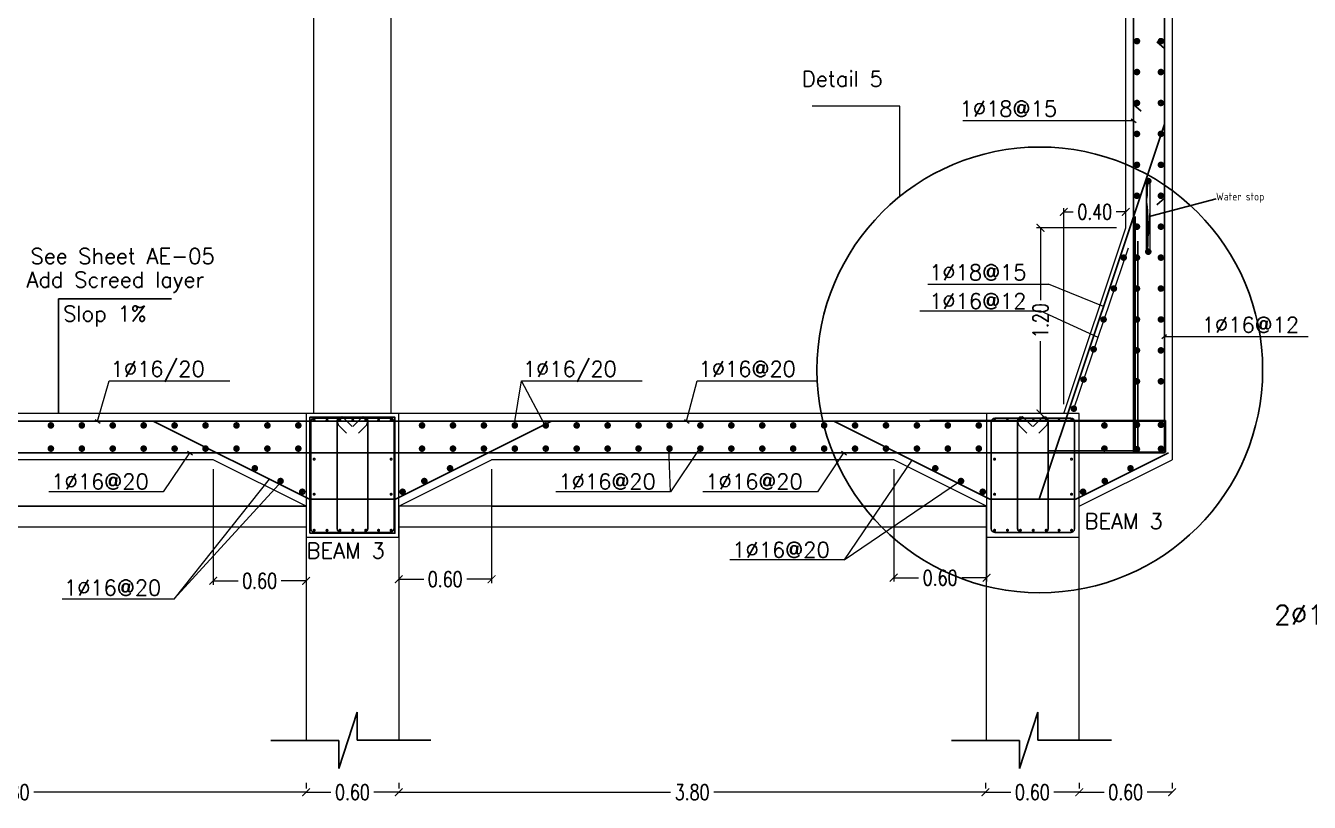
# Model space of a CAD drawing. Extents: x 166525 to 167198, y 178739 to 179747.
# Drawn here: x 167057.4 to 167074, y 179076.88 to 179086.93 of the extents above; entities that cross this region are included whole.
import ezdxf

# ---------------------------------------------------------------- set-up
doc = ezdxf.new("R2010")
doc.units = 0
doc.header["$MEASUREMENT"] = 0
doc.linetypes.add('AUSGEZOGEN', pattern=[0])
doc.linetypes.add('CENTER', pattern=[2, 1.25, -0.25, 0.25, -0.25])
doc.layers.get('0').update_dxf_attribs({"linetype": 'CONTINUOUS'})
doc.layers.get('DEFPOINTS').update_dxf_attribs({"linetype": 'CONTINUOUS'})
for name, color, linetype, lineweight in [('BEAM', 6, 'CONTINUOUS', 13), ('hah', 41, 'CONTINUOUS', 9), ('LINE', 8, 'CONTINUOUS', 9)]:
    doc.layers.add(name, color=color, linetype=linetype, lineweight=lineweight)
for name, color, linetype in [('BEAM-DIM', 4, 'CONTINUOUS'), ('BEAM-REIN', 2, 'CONTINUOUS'), ('EBENE0', 7, 'AUSGEZOGEN'), ('FRAM-REIN', 2, 'CONTINUOUS'), ('LAYER40', 7, 'AUSGEZOGEN'), ('outdim', 42, 'CONTINUOUS'), ('POLI', 3, 'CONTINUOUS'), ('REBARS', 2, 'CONTINUOUS'), ('TEXTE', 7, 'AUSGEZOGEN')]:
    doc.layers.add(name, color=color, linetype=linetype)
doc.styles.add('DIM', font='simplex.shx', dxfattribs={"width": 0.75})
doc.styles.add('ISO8', font='iso8')
doc.styles.add('ROMANS', font='romans.shx')
doc.dimstyles.new('MUTASIM', dxfattribs={"dimscale": 0.9995, "dimtxt": 0.2, "dimasz": 0.1, "dimexe": 0.05, "dimexo": 0.12, "dimgap": 0.05, "dimtad": 0, "dimzin": 0, "dimdsep": 46, "dimtxsty": 'DIM', "dimblk": 'ARCHTICK', "dimcen": 0.09, "dimclrd": 35, "dimclre": 33, "dimclrt": 256, "dimazin": 0, "dimtfac": 1, "dimtofl": 0, "dimtmove": 1, "dimatfit": 3, "dimfxl": 0.18, "dimtolj": 1, "dimtzin": 0, "dimlwd": 13, "dimlwe": 9, "dimarcsym": 0})

# ---------------------------------------------------------------- blocks, each defined once
blk = doc.blocks.new('_ARCHTICK')
at = {"color": 0, "linetype": 'ByBlock', "const_width": 0.15}
blk.add_lwpolyline([(-0.5, -0.5), (0.5, 0.5)], dxfattribs=at)
blk = doc.blocks.new('*D1854')
at = {"layer": 'BEAM', "color": 33, "lineweight": 9, "transparency": 16777216}
for p, q in [((167071.505, 179084.31), (167070.473, 179084.31)), ((167070.705, 179081.91), (167070.473, 179081.91))]:
    blk.add_line(p, q, dxfattribs=at)
at = {"layer": 'BEAM', "color": 35, "lineweight": 13, "transparency": 16777216}
for p, q in [((167070.523, 179084.31), (167070.523, 179083.374)), ((167070.523, 179081.91), (167070.523, 179082.846))]:
    blk.add_line(p, q, dxfattribs=at)
at = {"layer": 'DEFPOINTS', "color": 0, "transparency": 16777216}
for p in [(167070.523, 179084.31), (167071.625, 179084.31), (167070.825, 179081.91)]:
    blk.add_point(p, dxfattribs=at)
at = {"layer": 'BEAM', "color": 35, "lineweight": 13, "transparency": 16777216, "xscale": 0.09995000000000001, "yscale": 0.09995000000000001, "zscale": 0.09995000000000001}
for p, rotation in [((167070.523, 179084.31), 90), ((167070.523, 179081.91), 270)]:
    blk.add_blockref('_ARCHTICK', p, dxfattribs=dict(at, rotation=rotation))
at = {"layer": 'BEAM', "transparency": 16777216, "insert": (167070.523, 179083.11), "char_height": 0.1999, "attachment_point": 5, "rotation": 90, "style": 'DIM'}
blk.add_mtext('\\A1;1.20', dxfattribs=at)
blk = doc.blocks.new('*D1855')
at = {"layer": 'BEAM', "color": 33, "lineweight": 9, "transparency": 16777216}
for p, q in [((167070.825, 179082.03), (167070.825, 179084.567)), ((167071.625, 179084.43), (167071.625, 179084.567))]:
    blk.add_line(p, q, dxfattribs=at)
at = {"layer": 'BEAM', "color": 35, "lineweight": 13, "transparency": 16777216}
for p, q in [((167070.825, 179084.517), (167070.947, 179084.517)), ((167071.625, 179084.517), (167071.504, 179084.517))]:
    blk.add_line(p, q, dxfattribs=at)
at = {"layer": 'DEFPOINTS', "color": 0, "transparency": 16777216}
for p in [(167071.625, 179084.517), (167071.625, 179084.31), (167070.825, 179081.91)]:
    blk.add_point(p, dxfattribs=at)
at = {"layer": 'BEAM', "color": 35, "lineweight": 13, "transparency": 16777216, "xscale": 0.09995000000000001, "yscale": 0.09995000000000001, "zscale": 0.09995000000000001, "rotation": 180}
blk.add_blockref('_ARCHTICK', (167070.825, 179084.517), dxfattribs=at)
at = {"layer": 'BEAM', "color": 35, "lineweight": 13, "transparency": 16777216, "xscale": 0.09995000000000001, "yscale": 0.09995000000000001, "zscale": 0.09995000000000001}
blk.add_blockref('_ARCHTICK', (167071.625, 179084.517), dxfattribs=at)
at = {"layer": 'BEAM', "transparency": 16777216, "insert": (167071.225, 179084.517), "char_height": 0.1999, "attachment_point": 5, "style": 'DIM'}
blk.add_mtext('\\A1;0.40', dxfattribs=at)
blk = doc.blocks.new('new block')
at = {"layer": 'FRAM-REIN', "const_width": 8.4}
blk.add_lwpolyline([(-3.4, 2.5, -1), (3.4, -2.5, -1)], format="xyb", close=True, dxfattribs=at)
blk = doc.blocks.new('*D1670')
at = {"layer": 'BEAM', "color": 33, "lineweight": 9, "transparency": 16777216}
for p, q in [((167053.425, 179077.131), (167053.425, 179077.061)), ((167061.025, 179077.131), (167061.025, 179077.061))]:
    blk.add_line(p, q, dxfattribs=at)
at = {"layer": 'BEAM', "color": 35, "lineweight": 13, "transparency": 16777216}
for p, q in [((167053.425, 179077.011), (167056.947, 179077.011)), ((167061.025, 179077.011), (167057.504, 179077.011))]:
    blk.add_line(p, q, dxfattribs=at)
at = {"layer": 'DEFPOINTS', "color": 0, "transparency": 16777216}
for p in [(167053.425, 179077.011), (167061.025, 179077.011), (167061.025, 179077.011)]:
    blk.add_point(p, dxfattribs=at)
at = {"layer": 'BEAM', "color": 35, "lineweight": 13, "transparency": 16777216, "xscale": 0.09995000000000001, "yscale": 0.09995000000000001, "zscale": 0.09995000000000001, "rotation": 180}
blk.add_blockref('_ARCHTICK', (167053.425, 179077.011), dxfattribs=at)
at = {"layer": 'BEAM', "color": 35, "lineweight": 13, "transparency": 16777216, "xscale": 0.09995000000000001, "yscale": 0.09995000000000001, "zscale": 0.09995000000000001}
blk.add_blockref('_ARCHTICK', (167061.025, 179077.011), dxfattribs=at)
at = {"layer": 'BEAM', "transparency": 16777216, "insert": (167057.225, 179077.011), "char_height": 0.1999, "attachment_point": 5, "style": 'DIM'}
blk.add_mtext('\\A1;3.80', dxfattribs=at)
blk = doc.blocks.new('*D1671')
at = {"layer": 'BEAM', "color": 33, "lineweight": 9, "transparency": 16777216}
for p, q in [((167061.025, 179077.131), (167061.025, 179077.061)), ((167062.225, 179077.131), (167062.225, 179077.061))]:
    blk.add_line(p, q, dxfattribs=at)
at = {"layer": 'BEAM', "color": 35, "lineweight": 13, "transparency": 16777216}
for p, q in [((167061.025, 179077.011), (167061.347, 179077.011)), ((167062.225, 179077.011), (167061.904, 179077.011))]:
    blk.add_line(p, q, dxfattribs=at)
at = {"layer": 'DEFPOINTS', "color": 0, "transparency": 16777216}
for p in [(167061.025, 179077.011), (167062.225, 179077.011), (167062.225, 179077.011)]:
    blk.add_point(p, dxfattribs=at)
at = {"layer": 'BEAM', "color": 35, "lineweight": 13, "transparency": 16777216, "xscale": 0.09995000000000001, "yscale": 0.09995000000000001, "zscale": 0.09995000000000001, "rotation": 180}
blk.add_blockref('_ARCHTICK', (167061.025, 179077.011), dxfattribs=at)
at = {"layer": 'BEAM', "color": 35, "lineweight": 13, "transparency": 16777216, "xscale": 0.09995000000000001, "yscale": 0.09995000000000001, "zscale": 0.09995000000000001}
blk.add_blockref('_ARCHTICK', (167062.225, 179077.011), dxfattribs=at)
at = {"layer": 'BEAM', "transparency": 16777216, "insert": (167061.625, 179077.011), "char_height": 0.1999, "attachment_point": 5, "style": 'DIM'}
blk.add_mtext('\\A1;0.60', dxfattribs=at)
blk = doc.blocks.new('*D1672')
at = {"layer": 'BEAM', "color": 33, "lineweight": 9, "transparency": 16777216}
for p, q in [((167062.225, 179077.131), (167062.225, 179077.061)), ((167069.811, 179077.131), (167069.811, 179077.061))]:
    blk.add_line(p, q, dxfattribs=at)
at = {"layer": 'BEAM', "color": 35, "lineweight": 13, "transparency": 16777216}
for p, q in [((167062.225, 179077.011), (167065.74, 179077.011)), ((167069.811, 179077.011), (167066.297, 179077.011))]:
    blk.add_line(p, q, dxfattribs=at)
at = {"layer": 'DEFPOINTS', "color": 0, "transparency": 16777216}
for p in [(167062.225, 179077.011), (167069.811, 179077.011), (167069.811, 179077.011)]:
    blk.add_point(p, dxfattribs=at)
at = {"layer": 'BEAM', "color": 35, "lineweight": 13, "transparency": 16777216, "xscale": 0.09995000000000001, "yscale": 0.09995000000000001, "zscale": 0.09995000000000001, "rotation": 180}
blk.add_blockref('_ARCHTICK', (167062.225, 179077.011), dxfattribs=at)
at = {"layer": 'BEAM', "color": 35, "lineweight": 13, "transparency": 16777216, "xscale": 0.09995000000000001, "yscale": 0.09995000000000001, "zscale": 0.09995000000000001}
blk.add_blockref('_ARCHTICK', (167069.811, 179077.011), dxfattribs=at)
at = {"layer": 'BEAM', "transparency": 16777216, "insert": (167066.018, 179077.011), "char_height": 0.1999, "attachment_point": 5, "style": 'DIM'}
blk.add_mtext('\\A1;3.80', dxfattribs=at)
blk = doc.blocks.new('*D1673')
at = {"layer": 'BEAM', "color": 33, "lineweight": 9, "transparency": 16777216}
for p, q in [((167069.811, 179077.131), (167069.811, 179077.061)), ((167071.025, 179077.131), (167071.025, 179077.061))]:
    blk.add_line(p, q, dxfattribs=at)
at = {"layer": 'BEAM', "color": 35, "lineweight": 13, "transparency": 16777216}
for p, q in [((167069.811, 179077.011), (167070.14, 179077.011)), ((167071.025, 179077.011), (167070.697, 179077.011))]:
    blk.add_line(p, q, dxfattribs=at)
at = {"layer": 'DEFPOINTS', "color": 0, "transparency": 16777216}
for p in [(167069.811, 179077.011), (167071.025, 179077.011), (167071.025, 179077.011)]:
    blk.add_point(p, dxfattribs=at)
at = {"layer": 'BEAM', "color": 35, "lineweight": 13, "transparency": 16777216, "xscale": 0.09995000000000001, "yscale": 0.09995000000000001, "zscale": 0.09995000000000001, "rotation": 180}
blk.add_blockref('_ARCHTICK', (167069.811, 179077.011), dxfattribs=at)
at = {"layer": 'BEAM', "color": 35, "lineweight": 13, "transparency": 16777216, "xscale": 0.09995000000000001, "yscale": 0.09995000000000001, "zscale": 0.09995000000000001}
blk.add_blockref('_ARCHTICK', (167071.025, 179077.011), dxfattribs=at)
at = {"layer": 'BEAM', "transparency": 16777216, "insert": (167070.418, 179077.011), "char_height": 0.1999, "attachment_point": 5, "style": 'DIM'}
blk.add_mtext('\\A1;0.60', dxfattribs=at)
blk = doc.blocks.new('*D1674')
at = {"layer": 'BEAM', "color": 33, "lineweight": 9, "transparency": 16777216}
for p, q in [((167071.025, 179077.131), (167071.025, 179077.061)), ((167072.225, 179077.131), (167072.225, 179077.061))]:
    blk.add_line(p, q, dxfattribs=at)
at = {"layer": 'BEAM', "color": 35, "lineweight": 13, "transparency": 16777216}
for p, q in [((167071.025, 179077.011), (167071.347, 179077.011)), ((167072.225, 179077.011), (167071.904, 179077.011))]:
    blk.add_line(p, q, dxfattribs=at)
at = {"layer": 'DEFPOINTS', "color": 0, "transparency": 16777216}
for p in [(167071.025, 179077.011), (167072.225, 179077.011), (167072.225, 179077.011)]:
    blk.add_point(p, dxfattribs=at)
at = {"layer": 'BEAM', "color": 35, "lineweight": 13, "transparency": 16777216, "xscale": 0.09995000000000001, "yscale": 0.09995000000000001, "zscale": 0.09995000000000001, "rotation": 180}
blk.add_blockref('_ARCHTICK', (167071.025, 179077.011), dxfattribs=at)
at = {"layer": 'BEAM', "color": 35, "lineweight": 13, "transparency": 16777216, "xscale": 0.09995000000000001, "yscale": 0.09995000000000001, "zscale": 0.09995000000000001}
blk.add_blockref('_ARCHTICK', (167072.225, 179077.011), dxfattribs=at)
at = {"layer": 'BEAM', "transparency": 16777216, "insert": (167071.625, 179077.011), "char_height": 0.1999, "attachment_point": 5, "style": 'DIM'}
blk.add_mtext('\\A1;0.60', dxfattribs=at)
blk = doc.blocks.new('*D1866')
at = {"layer": 'BEAM', "color": 33, "lineweight": 9, "transparency": 16777216}
for p, q in [((167059.825, 179081.19), (167059.825, 179079.695)), ((167061.025, 179080.59), (167061.025, 179079.695))]:
    blk.add_line(p, q, dxfattribs=at)
at = {"layer": 'BEAM', "color": 35, "lineweight": 13, "transparency": 16777216}
for p, q in [((167059.825, 179079.745), (167060.147, 179079.745)), ((167061.025, 179079.745), (167060.704, 179079.745))]:
    blk.add_line(p, q, dxfattribs=at)
at = {"layer": 'DEFPOINTS', "color": 0, "transparency": 16777216}
for p in [(167059.825, 179081.31), (167061.025, 179080.71), (167061.025, 179079.745)]:
    blk.add_point(p, dxfattribs=at)
at = {"layer": 'BEAM', "color": 35, "lineweight": 13, "transparency": 16777216, "xscale": 0.09995000000000001, "yscale": 0.09995000000000001, "zscale": 0.09995000000000001, "rotation": 180}
blk.add_blockref('_ARCHTICK', (167059.825, 179079.745), dxfattribs=at)
at = {"layer": 'BEAM', "color": 35, "lineweight": 13, "transparency": 16777216, "xscale": 0.09995000000000001, "yscale": 0.09995000000000001, "zscale": 0.09995000000000001}
blk.add_blockref('_ARCHTICK', (167061.025, 179079.745), dxfattribs=at)
at = {"layer": 'BEAM', "transparency": 16777216, "insert": (167060.425, 179079.745), "char_height": 0.1999, "attachment_point": 5, "style": 'DIM'}
blk.add_mtext('\\A1;0.60', dxfattribs=at)
blk = doc.blocks.new('*D1867')
at = {"layer": 'BEAM', "color": 33, "lineweight": 9, "transparency": 16777216}
for p, q in [((167063.425, 179081.19), (167063.425, 179079.716)), ((167062.225, 179080.322), (167062.225, 179079.716))]:
    blk.add_line(p, q, dxfattribs=at)
at = {"layer": 'BEAM', "color": 35, "lineweight": 13, "transparency": 16777216}
for p, q in [((167062.225, 179079.766), (167062.547, 179079.766)), ((167063.425, 179079.766), (167063.104, 179079.766))]:
    blk.add_line(p, q, dxfattribs=at)
at = {"layer": 'DEFPOINTS', "color": 0, "transparency": 16777216}
for p in [(167063.425, 179081.31), (167062.225, 179080.442), (167063.425, 179079.766)]:
    blk.add_point(p, dxfattribs=at)
at = {"layer": 'BEAM', "color": 35, "lineweight": 13, "transparency": 16777216, "xscale": 0.09995000000000001, "yscale": 0.09995000000000001, "zscale": 0.09995000000000001, "rotation": 180}
blk.add_blockref('_ARCHTICK', (167062.225, 179079.766), dxfattribs=at)
at = {"layer": 'BEAM', "color": 35, "lineweight": 13, "transparency": 16777216, "xscale": 0.09995000000000001, "yscale": 0.09995000000000001, "zscale": 0.09995000000000001}
blk.add_blockref('_ARCHTICK', (167063.425, 179079.766), dxfattribs=at)
at = {"layer": 'BEAM', "transparency": 16777216, "insert": (167062.825, 179079.766), "char_height": 0.1999, "attachment_point": 5, "style": 'DIM'}
blk.add_mtext('\\A1;0.60', dxfattribs=at)
blk = doc.blocks.new('*D1868')
at = {"layer": 'BEAM', "color": 33, "lineweight": 9, "transparency": 16777216}
for p, q in [((167068.625, 179081.19), (167068.625, 179079.735)), ((167069.825, 179080.59), (167069.825, 179079.735))]:
    blk.add_line(p, q, dxfattribs=at)
at = {"layer": 'BEAM', "color": 35, "lineweight": 13, "transparency": 16777216}
for p, q in [((167068.625, 179079.785), (167068.947, 179079.785)), ((167069.825, 179079.785), (167069.504, 179079.785))]:
    blk.add_line(p, q, dxfattribs=at)
at = {"layer": 'DEFPOINTS', "color": 0, "transparency": 16777216}
for p in [(167068.625, 179081.31), (167069.825, 179080.71), (167069.825, 179079.785)]:
    blk.add_point(p, dxfattribs=at)
at = {"layer": 'BEAM', "color": 35, "lineweight": 13, "transparency": 16777216, "xscale": 0.09995000000000001, "yscale": 0.09995000000000001, "zscale": 0.09995000000000001, "rotation": 180}
blk.add_blockref('_ARCHTICK', (167068.625, 179079.785), dxfattribs=at)
at = {"layer": 'BEAM', "color": 35, "lineweight": 13, "transparency": 16777216, "xscale": 0.09995000000000001, "yscale": 0.09995000000000001, "zscale": 0.09995000000000001}
blk.add_blockref('_ARCHTICK', (167069.825, 179079.785), dxfattribs=at)
at = {"layer": 'BEAM', "transparency": 16777216, "insert": (167069.225, 179079.785), "char_height": 0.1999, "attachment_point": 5, "style": 'DIM'}
blk.add_mtext('\\A1;0.60', dxfattribs=at)

msp = doc.modelspace()

# ---------------------------------------------------------------- hatches: boundary and pattern name
h = msp.add_hatch(color=2)
edge = h.paths.add_edge_path()
edge.add_arc((167071.9174, 179084.91621), 0.04314, 0, 360)
h = msp.add_hatch(color=2)
edge = h.paths.add_edge_path()
edge.add_arc((167071.9174, 179084.00228), 0.04314, 0, 360)
at = {"layer": 'hah', "linetype": 'CENTER', "ltscale": 2}
h = msp.add_hatch(dxfattribs=at)
h.set_pattern_fill('PLASTI', color=2, scale=0.05, style=0)
h.set_pattern_definition([(7e-15, (166592.270375, 179380.339266), (0, 0.0125), []), (7e-15, (166592.270375, 179380.340828), (0, 0.0125), []), (7e-15, (166592.270375, 179380.34239), (0, 0.0125), []), (7e-15, (166592.270375, 179380.347078), (0, 0.0125), [])])
edge = h.paths.add_edge_path()
edge.add_line((167071.91678, 179084.94617), (167071.91678, 179084.88353))
edge.add_line((167071.94793, 179084.91838), (167071.88543, 179084.91838))
edge.add_line((167071.89361, 179084.01192), (167071.89361, 179084.9085))
edge.add_line((167071.94361, 179084.01192), (167071.94361, 179084.9085))
edge.add_line((167071.91678, 179084.03224), (167071.91678, 179083.9696))
edge.add_line((167071.94793, 179084.00445), (167071.88543, 179084.00445))

# ---------------------------------------------------------------- linework, layer by layer
at = {"color": 8, "linetype": 'Continuous'}
for p, q in [((167057.82271, 179083.3904), (167059.28586, 179083.3904)), ((167057.82271, 179081.91021), (167057.82271, 179083.3904))]:
    msp.add_line(p, q, dxfattribs=at)
at = {"layer": 'BEAM'}
for p, q in [((167072.22511, 179093.83021), (167072.22511, 179081.31021)), ((167061.12511, 179081.91021), (167061.12511, 179093.43021)), ((167062.12511, 179081.91021), (167062.12511, 179093.43021)), ((167071.62511, 179084.31021), (167071.62511, 179093.43021)), ((167070.82511, 179081.91021), (167071.62511, 179084.31021)), ((167061.12511, 179081.91021), (167052.22511, 179081.91021)), ((167071.02511, 179081.91021), (167062.12511, 179081.91021)), ((167059.82511, 179081.31021), (167054.62511, 179081.31021)), ((167061.02511, 179080.71021), (167059.82511, 179081.31021)), ((167062.22511, 179080.71021), (167063.42511, 179081.31021)), ((167068.62511, 179081.31021), (167063.42511, 179081.31021)), ((167069.82511, 179080.71021), (167068.62511, 179081.31021)), ((167071.02511, 179080.71021), (167072.22511, 179081.31021)), ((167061.02511, 179080.71021), (167053.42511, 179080.71021)), ((167061.02511, 179080.71021), (167061.02511, 179077.68201)), ((167062.22511, 179080.71021), (167062.22511, 179077.68444)), ((167069.82511, 179080.71021), (167062.22511, 179080.71021)), ((167069.82511, 179077.68201), (167069.82511, 179080.71021)), ((167071.02511, 179077.68444), (167071.02511, 179080.71021))]:
    msp.add_line(p, q, dxfattribs=at)
for points in [[(167061.02511, 179080.31021), (167062.22511, 179080.31021), (167062.22511, 179081.91021), (167061.02511, 179081.91021)], [(167061.02511, 179080.31021), (167062.22511, 179080.31021), (167062.22511, 179081.91021), (167061.02511, 179081.91021)], [(167069.82511, 179080.31021), (167071.02511, 179080.31021), (167071.02511, 179081.91021), (167069.82511, 179081.91021)]]:
    msp.add_lwpolyline(points, close=True, dxfattribs=at)
for points in [[(167054.62511, 179080.71021), (167061.02511, 179080.71021)], [(167063.42511, 179080.71021), (167069.82511, 179080.71021)], [(167053.42511, 179080.44184), (167061.02511, 179080.44184)], [(167062.22511, 179080.44184), (167069.82511, 179080.44184)]]:
    msp.add_lwpolyline(points, dxfattribs=at)
at = {"layer": 'BEAM-REIN', "const_width": 0.019}
for points in [[(167061.11917, 179081.82182, 1), (167061.14017, 179081.82182, 1)], [(167061.28597, 179081.82182, 1), (167061.30697, 179081.82182, 1)], [(167061.45277, 179081.82182, 1), (167061.47377, 179081.82182, 1)], [(167061.61957, 179081.82182, 1), (167061.64057, 179081.82182, 1)], [(167061.78637, 179081.82182, 1), (167061.80737, 179081.82182, 1)], [(167061.95317, 179081.82182, 1), (167061.97417, 179081.82182, 1)], [(167062.11471, 179081.82182, 1), (167062.13571, 179081.82182, 1)], [(167069.91917, 179081.82182, 1), (167069.94017, 179081.82182, 1)], [(167070.08597, 179081.82182, 1), (167070.10697, 179081.82182, 1)], [(167070.25277, 179081.82182, 1), (167070.27377, 179081.82182, 1)], [(167070.41957, 179081.82182, 1), (167070.44057, 179081.82182, 1)], [(167070.58637, 179081.82182, 1), (167070.60737, 179081.82182, 1)], [(167070.75317, 179081.82182, 1), (167070.77417, 179081.82182, 1)], [(167070.91471, 179081.82182, 1), (167070.93571, 179081.82182, 1)], [(167061.11917, 179081.31877, 1), (167061.14017, 179081.31877, 1)], [(167062.11471, 179081.31877, 1), (167062.13571, 179081.31877, 1)], [(167069.91917, 179081.31877, 1), (167069.94017, 179081.31877, 1)], [(167070.91471, 179081.31877, 1), (167070.93571, 179081.31877, 1)], [(167061.11917, 179080.86455, 1), (167061.14017, 179080.86455, 1)], [(167062.11471, 179080.86455, 1), (167062.13571, 179080.86455, 1)], [(167069.91917, 179080.86455, 1), (167069.94017, 179080.86455, 1)], [(167070.91471, 179080.86455, 1), (167070.93571, 179080.86455, 1)], [(167061.11917, 179080.39862, 1), (167061.14017, 179080.39862, 1)], [(167061.28597, 179080.39862, 1), (167061.30697, 179080.39862, 1)], [(167061.45277, 179080.39862, 1), (167061.47377, 179080.39862, 1)], [(167061.61957, 179080.39862, 1), (167061.64057, 179080.39862, 1)], [(167061.78637, 179080.39862, 1), (167061.80737, 179080.39862, 1)], [(167061.95317, 179080.39862, 1), (167061.97417, 179080.39862, 1)], [(167062.11471, 179080.39862, 1), (167062.13571, 179080.39862, 1)], [(167069.91917, 179080.39862, 1), (167069.94017, 179080.39862, 1)], [(167070.08597, 179080.39862, 1), (167070.10697, 179080.39862, 1)], [(167070.25277, 179080.39862, 1), (167070.27377, 179080.39862, 1)], [(167070.41957, 179080.39862, 1), (167070.44057, 179080.39862, 1)], [(167070.58637, 179080.39862, 1), (167070.60737, 179080.39862, 1)], [(167070.75317, 179080.39862, 1), (167070.77417, 179080.39862, 1)], [(167070.91471, 179080.39862, 1), (167070.93571, 179080.39862, 1)]]:
    msp.add_lwpolyline(points, format="xyb", close=True, dxfattribs=at)
at = {"layer": 'EBENE0', "color": 2, "linetype": 'AUSGEZOGEN'}
msp.add_line((167067.43026, 179080.71021), (167068.23026, 179080.71021), dxfattribs=at)
at = {"layer": 'EBENE0', "color": 8, "linetype": 'AUSGEZOGEN'}
for p, q in [((167061.45037, 179077.31625), (167061.68833, 179078.04776)), ((167061.68833, 179078.04776), (167061.68833, 179077.68444)), ((167070.25037, 179077.31625), (167070.48833, 179078.04776)), ((167070.48833, 179078.04776), (167070.48833, 179077.68444)), ((167060.57173, 179077.68201), (167061.45037, 179077.68201)), ((167061.45037, 179077.68201), (167061.45037, 179077.31625)), ((167061.68833, 179077.68444), (167062.64019, 179077.68444)), ((167069.37173, 179077.68201), (167070.25037, 179077.68201)), ((167070.25037, 179077.68201), (167070.25037, 179077.31625)), ((167070.48833, 179077.68444), (167071.44019, 179077.68444))]:
    msp.add_line(p, q, dxfattribs=at)
at = {"layer": 'FRAM-REIN', "lineweight": 25}
for p, q in [((167071.72511, 179081.39965), (167071.72511, 179093.73021)), ((167072.12511, 179093.73021), (167072.12511, 179081.39965)), ((167072.12511, 179086.62932), (167072.0262, 179086.7148)), ((167071.82402, 179085.81884), (167071.72511, 179085.90432)), ((167070.5076, 179080.79965), (167072.12511, 179085.65217)), ((167072.12511, 179084.69522), (167072.0262, 179084.60974)), ((167071.74804, 179084.45648), (167071.74804, 179081.41047)), ((167071.78064, 179084.13828), (167071.78064, 179081.42849)), ((167072.12511, 179081.81021), (167051.12511, 179081.81021)), ((167062.18039, 179080.79965), (167064.2015, 179081.81021)), ((167072.13813, 179081.81808), (167069.09073, 179081.81808)), ((167072.13813, 179081.41047), (167072.13813, 179081.81808)), ((167051.12511, 179081.39965), (167072.12511, 179081.39965)), ((167071.78064, 179081.42849), (167070.63015, 179081.42849)), ((167070.98039, 179080.79965), (167072.18039, 179081.39965)), ((167071.74804, 179081.41047), (167072.13813, 179081.41047)), ((167061.06983, 179080.79965), (167062.18039, 179080.79965)), ((167061.06983, 179080.79965), (167062.18039, 179080.79965)), ((167069.86983, 179080.79965), (167070.98039, 179080.79965))]:
    msp.add_line(p, q, dxfattribs=at)
at = {"layer": 'FRAM-REIN'}
for p, q in [((167061.06983, 179080.79965), (167059.04871, 179081.81021)), ((167069.86983, 179080.79965), (167067.84871, 179081.81021))]:
    msp.add_line(p, q, dxfattribs=at)
at = {"layer": 'FRAM-REIN', "lineweight": 25}
msp.add_lwpolyline([(167061.07511, 179080.36021), (167062.17511, 179080.36021), (167062.17511, 179081.86021), (167061.07511, 179081.86021)], close=True, dxfattribs=at)
at = {"layer": 'hah', "color": 2, "linetype": 'CENTER', "ltscale": 2}
for p, q in [((167071.89361, 179084.01192), (167071.89361, 179084.9085)), ((167071.94361, 179084.01192), (167071.94361, 179084.9085))]:
    msp.add_line(p, q, dxfattribs=at)
at = {"layer": 'LAYER40', "color": 1, "linetype": 'AUSGEZOGEN'}
msp.add_line((167071.9442, 179084.46021), (167072.79638, 179084.68483), dxfattribs=at)
at = {"layer": 'LINE', "linetype": 'Continuous'}
for p, q in [((167068.7049, 179085.88443), (167067.57247, 179085.88443)), ((167068.7049, 179084.71717), (167068.7049, 179085.88443)), ((167069.51998, 179085.69811), (167071.72511, 179085.69811)), ((167071.69792, 179085.71919), (167071.76186, 179085.67233)), ((167071.65544, 179084.04847), (167070.94768, 179081.95141)), ((167069.06655, 179083.58189), (167070.62615, 179083.58189)), ((167071.3383, 179083.29173), (167070.62615, 179083.58189)), ((167068.96368, 179083.23807), (167070.52329, 179083.23807)), ((167070.52329, 179083.23807), (167071.26676, 179082.89683)), ((167072.15244, 179082.92855), (167072.09058, 179082.87376)), ((167073.98416, 179082.90267), (167072.12511, 179082.90267)), ((167058.32719, 179081.81021), (167058.48109, 179082.33255)), ((167058.48109, 179082.33255), (167060.04069, 179082.33255)), ((167063.71673, 179081.75521), (167063.81221, 179082.33255)), ((167063.81221, 179082.33255), (167065.37182, 179082.33255)), ((167064.11673, 179081.75521), (167063.81221, 179082.33255)), ((167065.94522, 179081.81021), (167066.08446, 179082.33255)), ((167066.08446, 179082.33255), (167067.64406, 179082.33255)), ((167058.30001, 179081.83129), (167058.36394, 179081.78443)), ((167065.91803, 179081.83129), (167065.98197, 179081.78443)), ((167059.51898, 179081.39965), (167059.17891, 179080.89804)), ((167059.4918, 179081.42073), (167059.55573, 179081.37388)), ((167065.73723, 179080.89804), (167065.7149, 179081.45511)), ((167066.1149, 179081.45511), (167065.73723, 179080.89804)), ((167067.97773, 179081.39965), (167067.63766, 179080.89804)), ((167067.95055, 179081.42073), (167068.01448, 179081.37388)), ((167068.85927, 179081.30493), (167067.98544, 179080.01602)), ((167060.54706, 179081.06104), (167059.31707, 179079.50759)), ((167060.71626, 179081.04027), (167059.31707, 179079.50759)), ((167067.98544, 179080.01602), (167069.47481, 179081.03078)), ((167059.17891, 179080.89804), (167057.69941, 179080.89804)), ((167065.73723, 179080.89804), (167064.25773, 179080.89804)), ((167067.63766, 179080.89804), (167066.15816, 179080.89804)), ((167067.98544, 179080.01602), (167066.50594, 179080.01602)), ((167059.31707, 179079.50759), (167057.87039, 179079.50759))]:
    msp.add_line(p, q, dxfattribs=at)
at = {"layer": 'outdim'}
msp.add_circle((167070.51407, 179082.4731), 2.88252, dxfattribs=at)
at = {"layer": 'REBARS'}
for points in [[(167061.62992, 179081.74245, 0), (167061.73768, 179081.85021, 0), (167061.76368, 179081.86412, 0), (167061.79304, 179081.86123, 0), (167061.81583, 179081.84252, 0), (167061.8244, 179081.81429, 0), (167061.8244, 179080.42101, 0), (167061.81759, 179080.39561, 0), (167061.799, 179080.37701, 0), (167061.7736, 179080.37021, 0), (167061.13591, 179080.37021, 0), (167061.11051, 179080.37701, 0), (167061.09191, 179080.39561, 0), (167061.08511, 179080.42101, 0), (167061.08511, 179081.79941, 0), (167061.09191, 179081.82481, 0), (167061.11051, 179081.8434, 0), (167061.13591, 179081.85021, 0), (167061.7736, 179081.85021, 0), (167061.80952, 179081.83533, 0), (167061.8244, 179081.79941, 0), (167061.80952, 179081.76349, 0), (167061.70175, 179081.65572, 0)], [(167061.6203, 179081.74245, 0), (167061.51253, 179081.85021, 0), (167061.48653, 179081.86412, 0), (167061.45718, 179081.86123, 0), (167061.43438, 179081.84252, 0), (167061.42582, 179081.81429, 0), (167061.42582, 179080.42101, 0), (167061.43262, 179080.39561, 0), (167061.45122, 179080.37701, 0), (167061.47662, 179080.37021, 0), (167062.11431, 179080.37021, 0), (167062.13971, 179080.37701, 0), (167062.1583, 179080.39561, 0), (167062.16511, 179080.42101, 0), (167062.16511, 179081.79941, 0), (167062.1583, 179081.82481, 0), (167062.13971, 179081.8434, 0), (167062.11431, 179081.85021, 0), (167061.47662, 179081.85021, 0), (167061.4407, 179081.83533, 0), (167061.42582, 179081.79941, 0), (167061.4407, 179081.76349, 0), (167061.54846, 179081.65572, 0)], [(167070.42992, 179081.74245, 0), (167070.53768, 179081.85021, 0), (167070.56368, 179081.86412, 0), (167070.59304, 179081.86123, 0), (167070.61583, 179081.84252, 0), (167070.6244, 179081.81429, 0), (167070.6244, 179080.42101, 0), (167070.61759, 179080.39561, 0), (167070.599, 179080.37701, 0), (167070.5736, 179080.37021, 0), (167069.93591, 179080.37021, 0), (167069.91051, 179080.37701, 0), (167069.89191, 179080.39561, 0), (167069.88511, 179080.42101, 0), (167069.88511, 179081.79941, 0), (167069.89191, 179081.82481, 0), (167069.91051, 179081.8434, 0), (167069.93591, 179081.85021, 0), (167070.5736, 179081.85021, 0), (167070.60952, 179081.83533, 0), (167070.6244, 179081.79941, 0), (167070.60952, 179081.76349, 0), (167070.50175, 179081.65572, 0)], [(167070.4203, 179081.74245, 0), (167070.31253, 179081.85021, 0), (167070.28653, 179081.86412, 0), (167070.25718, 179081.86123, 0), (167070.23438, 179081.84252, 0), (167070.22582, 179081.81429, 0), (167070.22582, 179080.42101, 0), (167070.23262, 179080.39561, 0), (167070.25122, 179080.37701, 0), (167070.27662, 179080.37021, 0), (167070.91431, 179080.37021, 0), (167070.93971, 179080.37701, 0), (167070.9583, 179080.39561, 0), (167070.96511, 179080.42101, 0), (167070.96511, 179081.79941, 0), (167070.9583, 179081.82481, 0), (167070.93971, 179081.8434, 0), (167070.91431, 179081.85021, 0), (167070.27662, 179081.85021, 0), (167070.2407, 179081.83533, 0), (167070.22582, 179081.79941, 0), (167070.2407, 179081.76349, 0), (167070.34846, 179081.65572, 0)]]:
    msp.add_polyline3d(points, dxfattribs=at)

# ---------------------------------------------------------------- block references
at = {"layer": 'BEAM'}
for p, xscale, yscale, zscale, rotation in [((167071.77066, 179086.72541), -0.005062500007562916, 0.005062499985797331, 0.005062500829808414, 167.0997860701086), ((167072.0807, 179086.72541), -0.005062500007562916, 0.005062499985797331, 0.005062500829808414, 167.0997860701086), ((167071.77066, 179086.32541), -0.005062500007562916, 0.005062499985797331, 0.005062500829808414, 167.0997860701086), ((167072.0807, 179086.32541), -0.005062500007562916, 0.005062499985797331, 0.005062500829808414, 167.0997860701086), ((167071.77066, 179085.92541), -0.005062500007562916, 0.005062499985797331, 0.005062500829808414, 167.0997860701086), ((167072.0807, 179085.92541), -0.005062500007562916, 0.005062499985797331, 0.005062500829808414, 167.0997860701086), ((167071.77066, 179085.52541), -0.005062500007562916, 0.005062499985797331, 0.005062500829808414, 167.0997860701086), ((167072.0807, 179085.52541), -0.005062500007562916, 0.005062499985797331, 0.005062500829808414, 167.0997860701086), ((167071.77066, 179085.12541), -0.005062500007562916, 0.005062499985797331, 0.005062500829808414, 167.0997860701086), ((167072.0807, 179085.12541), -0.005062500007562916, 0.005062499985797331, 0.005062500829808414, 167.0997860701086), ((167071.77066, 179084.72541), -0.005062500007562916, 0.005062499985797331, 0.005062500829808414, 167.0997860701086), ((167072.0807, 179084.72541), -0.005062500007562916, 0.005062499985797331, 0.005062500829808414, 167.0997860701086), ((167071.77066, 179084.32541), -0.005062500007562916, 0.005062499985797331, 0.005062500829808414, 167.0997860701086), ((167072.0807, 179084.32541), -0.005062500007562916, 0.005062499985797331, 0.005062500829808414, 167.0997860701086), ((167071.59949, 179083.92518), 0.005062500007562916, 0.005062500007562916, 0.005062500007562916, 192.9002139298915), ((167071.77066, 179083.92541), -0.005062500007562916, 0.005062499985797331, 0.005062500829808414, 167.0997860701086), ((167072.0807, 179083.92541), -0.005062500007562916, 0.005062499985797331, 0.005062500829808414, 167.0997860701086), ((167071.47241, 179083.52533), 0.005062500007562916, 0.005062500007562916, 0.005062500007562916, 192.9002139298915), ((167071.77066, 179083.52541), -0.005062500007562916, 0.005062499985797331, 0.005062500829808414, 167.0997860701086), ((167072.0807, 179083.52541), -0.005062500007562916, 0.005062499985797331, 0.005062500829808414, 167.0997860701086), ((167071.339, 179083.12512), 0.005062500007562916, 0.005062500007562916, 0.005062500007562916, 192.9002139298915), ((167071.77066, 179083.12541), -0.005062500007562916, 0.005062499985797331, 0.005062500829808414, 167.0997860701086), ((167072.0807, 179083.12541), -0.005062500007562916, 0.005062499985797331, 0.005062500829808414, 167.0997860701086), ((167071.21071, 179082.74023), 0.005062500007562916, 0.005062500007562916, 0.005062500007562916, 192.9002139298915), ((167071.77066, 179082.72541), -0.005062500007562916, 0.005062499985797331, 0.005062500829808414, 167.0997860701086), ((167072.0807, 179082.72541), -0.005062500007562916, 0.005062499985797331, 0.005062500829808414, 167.0997860701086), ((167071.08033, 179082.3491), 0.005062500007562916, 0.005062500007562916, 0.005062500007562916, 192.9002139298915), ((167071.77066, 179082.32541), -0.005062500007562916, 0.005062499985797331, 0.005062500829808414, 167.0997860701086), ((167072.0807, 179082.32541), -0.005062500007562916, 0.005062499985797331, 0.005062500829808414, 167.0997860701086), ((167070.95448, 179081.97156), 0.005062500007562916, 0.005062500007562916, 0.005062500007562916, 192.9002139298915), ((167057.72537, 179081.75521), -0.005062500007562916, 0.005062499985797331, 0.005062500829808414, 167.0997860701086), ((167058.12537, 179081.75521), -0.005062500007562916, 0.005062499985797331, 0.005062500829808414, 167.0997860701086), ((167058.52537, 179081.75521), -0.005062500007562916, 0.005062499985797331, 0.005062500829808414, 167.0997860701086), ((167058.92537, 179081.75521), -0.005062500007562916, 0.005062499985797331, 0.005062500829808414, 167.0997860701086), ((167059.32537, 179081.75521), -0.005062500007562916, 0.005062499985797331, 0.005062500829808414, 167.0997860701086), ((167059.72537, 179081.75521), -0.005062500007562916, 0.005062499985797331, 0.005062500829808414, 167.0997860701086), ((167060.12537, 179081.75521), -0.005062500007562916, 0.005062499985797331, 0.005062500829808414, 167.0997860701086), ((167060.52537, 179081.75521), -0.005062500007562916, 0.005062499985797331, 0.005062500829808414, 167.0997860701086), ((167060.92537, 179081.75521), -0.005062500007562916, 0.005062499985797331, 0.005062500829808414, 167.0997860701086), ((167062.52537, 179081.75521), -0.005062500007562916, 0.005062499985797331, 0.005062500829808414, 167.0997860701086), ((167062.92537, 179081.75521), -0.005062500007562916, 0.005062499985797331, 0.005062500829808414, 167.0997860701086), ((167063.32537, 179081.75521), -0.005062500007562916, 0.005062499985797331, 0.005062500829808414, 167.0997860701086), ((167063.72537, 179081.75521), -0.005062500007562916, 0.005062499985797331, 0.005062500829808414, 167.0997860701086), ((167064.12537, 179081.75521), -0.005062500007562916, 0.005062499985797331, 0.005062500829808414, 167.0997860701086), ((167064.52537, 179081.75521), -0.005062500007562916, 0.005062499985797331, 0.005062500829808414, 167.0997860701086), ((167064.92537, 179081.75521), -0.005062500007562916, 0.005062499985797331, 0.005062500829808414, 167.0997860701086), ((167065.32537, 179081.75521), -0.005062500007562916, 0.005062499985797331, 0.005062500829808414, 167.0997860701086), ((167065.72537, 179081.75521), -0.005062500007562916, 0.005062499985797331, 0.005062500829808414, 167.0997860701086), ((167066.12537, 179081.75521), -0.005062500007562916, 0.005062499985797331, 0.005062500829808414, 167.0997860701086), ((167066.52537, 179081.75521), -0.005062500007562916, 0.005062499985797331, 0.005062500829808414, 167.0997860701086), ((167066.92537, 179081.75521), -0.005062500007562916, 0.005062499985797331, 0.005062500829808414, 167.0997860701086), ((167067.32537, 179081.75521), -0.005062500007562916, 0.005062499985797331, 0.005062500829808414, 167.0997860701086), ((167067.72537, 179081.75521), -0.005062500007562916, 0.005062499985797331, 0.005062500829808414, 167.0997860701086), ((167068.12537, 179081.75521), -0.005062500007562916, 0.005062499985797331, 0.005062500829808414, 167.0997860701086), ((167068.52537, 179081.75521), -0.005062500007562916, 0.005062499985797331, 0.005062500829808414, 167.0997860701086), ((167068.92537, 179081.75521), -0.005062500007562916, 0.005062499985797331, 0.005062500829808414, 167.0997860701086), ((167069.32537, 179081.75521), -0.005062500007562916, 0.005062499985797331, 0.005062500829808414, 167.0997860701086), ((167069.72537, 179081.75521), -0.005062500007562916, 0.005062499985797331, 0.005062500829808414, 167.0997860701086), ((167071.34995, 179081.75521), -0.005062500007562916, 0.005062499985797331, 0.005062500829808414, 167.0997860701086), ((167071.77066, 179081.7628), -0.005062500007562916, 0.005062499985797331, 0.005062500829808414, 167.0997860701086), ((167057.72537, 179081.45511), -0.005062500007562916, 0.005062499985797331, 0.005062500829808414, 167.0997860701086), ((167058.12537, 179081.45511), -0.005062500007562916, 0.005062499985797331, 0.005062500829808414, 167.0997860701086), ((167058.52537, 179081.45511), -0.005062500007562916, 0.005062499985797331, 0.005062500829808414, 167.0997860701086), ((167058.92537, 179081.45511), -0.005062500007562916, 0.005062499985797331, 0.005062500829808414, 167.0997860701086), ((167059.32537, 179081.45511), -0.005062500007562916, 0.005062499985797331, 0.005062500829808414, 167.0997860701086), ((167059.72537, 179081.45511), -0.005062500007562916, 0.005062499985797331, 0.005062500829808414, 167.0997860701086), ((167060.12537, 179081.45511), -0.005062500007562916, 0.005062499985797331, 0.005062500829808414, 167.0997860701086), ((167060.52537, 179081.45511), -0.005062500007562916, 0.005062499985797331, 0.005062500829808414, 167.0997860701086), ((167060.92537, 179081.45511), -0.005062500007562916, 0.005062499985797331, 0.005062500829808414, 167.0997860701086), ((167062.52537, 179081.45511), -0.005062500007562916, 0.005062499985797331, 0.005062500829808414, 167.0997860701086), ((167062.92537, 179081.45511), -0.005062500007562916, 0.005062499985797331, 0.005062500829808414, 167.0997860701086), ((167063.32537, 179081.45511), -0.005062500007562916, 0.005062499985797331, 0.005062500829808414, 167.0997860701086), ((167063.72537, 179081.45511), -0.005062500007562916, 0.005062499985797331, 0.005062500829808414, 167.0997860701086), ((167064.12537, 179081.45511), -0.005062500007562916, 0.005062499985797331, 0.005062500829808414, 167.0997860701086), ((167064.52537, 179081.45511), -0.005062500007562916, 0.005062499985797331, 0.005062500829808414, 167.0997860701086), ((167064.92537, 179081.45511), -0.005062500007562916, 0.005062499985797331, 0.005062500829808414, 167.0997860701086), ((167065.32537, 179081.45511), -0.005062500007562916, 0.005062499985797331, 0.005062500829808414, 167.0997860701086), ((167065.72537, 179081.45511), -0.005062500007562916, 0.005062499985797331, 0.005062500829808414, 167.0997860701086), ((167066.12537, 179081.45511), -0.005062500007562916, 0.005062499985797331, 0.005062500829808414, 167.0997860701086), ((167066.52537, 179081.45511), -0.005062500007562916, 0.005062499985797331, 0.005062500829808414, 167.0997860701086), ((167066.92537, 179081.45511), -0.005062500007562916, 0.005062499985797331, 0.005062500829808414, 167.0997860701086), ((167067.32537, 179081.45511), -0.005062500007562916, 0.005062499985797331, 0.005062500829808414, 167.0997860701086), ((167067.72537, 179081.45511), -0.005062500007562916, 0.005062499985797331, 0.005062500829808414, 167.0997860701086), ((167068.12537, 179081.45511), -0.005062500007562916, 0.005062499985797331, 0.005062500829808414, 167.0997860701086), ((167068.52537, 179081.45511), -0.005062500007562916, 0.005062499985797331, 0.005062500829808414, 167.0997860701086), ((167068.92537, 179081.45511), -0.005062500007562916, 0.005062499985797331, 0.005062500829808414, 167.0997860701086), ((167069.32537, 179081.45511), -0.005062500007562916, 0.005062499985797331, 0.005062500829808414, 167.0997860701086), ((167069.72537, 179081.45511), -0.005062500007562916, 0.005062499985797331, 0.005062500829808414, 167.0997860701086), ((167071.34995, 179081.45511), -0.005062500007562916, 0.005062499985797331, 0.005062500829808414, 167.0997860701086), ((167071.77066, 179081.44791), -0.005062500007562916, 0.005062499985797331, 0.005062500829808414, 167.0997860701086), ((167072.08203, 179081.45324), -0.005062500007562916, 0.005062499985797331, 0.005062500829808414, 167.0997860701086), ((167060.3627, 179081.20036), 0.005062500007562916, 0.005062500007562916, 0.005062500007562916, 192.9002139298915), ((167062.88751, 179081.20036), -0.005062500007562916, 0.005062499985797331, 0.005062500829808414, 167.0997860701086), ((167069.1627, 179081.20036), 0.005062500007562916, 0.005062500007562916, 0.005062500007562916, 192.9002139298915), ((167071.68751, 179081.20036), -0.005062500007562916, 0.005062499985797331, 0.005062500829808414, 167.0997860701086), ((167060.69553, 179081.03553), 0.005062500007562916, 0.005062500007562916, 0.005062500007562916, 192.9002139298915), ((167062.55468, 179081.03553), -0.005062500007562916, 0.005062499985797331, 0.005062500829808414, 167.0997860701086), ((167069.49553, 179081.03553), 0.005062500007562916, 0.005062500007562916, 0.005062500007562916, 192.9002139298915), ((167071.35468, 179081.03553), -0.005062500007562916, 0.005062499985797331, 0.005062500829808414, 167.0997860701086), ((167060.97631, 179080.89693), 0.005062500007562916, 0.005062500007562916, 0.005062500007562916, 192.9002139298915), ((167062.27391, 179080.89693), -0.005062500007562916, 0.005062499985797331, 0.005062500829808414, 167.0997860701086), ((167069.77631, 179080.89693), 0.005062500007562916, 0.005062500007562916, 0.005062500007562916, 192.9002139298915), ((167071.07391, 179080.89693), -0.005062500007562916, 0.005062499985797331, 0.005062500829808414, 167.0997860701086)]:
    msp.add_blockref('new block', p, dxfattribs=dict(at, xscale=xscale, yscale=yscale, zscale=zscale, rotation=rotation))
at = {"layer": 'FRAM-REIN', "lineweight": 25, "xscale": -0.005062500007562916, "yscale": 0.005062499985797331, "zscale": 0.005062500829808414, "rotation": 167.0997860701086}
msp.add_blockref('new block', (167072.0807, 179081.7628), dxfattribs=at)

# ---------------------------------------------------------------- texts
at = {"layer": 'BEAM-DIM', "style": 'ROMANS'}
for s, height, p in [('1%%C18@15', 0.2, (167069.47691, 179085.75116)), ('1%%C18@15', 0.2, (167069.08258, 179083.63494)), ('1%%C16@12', 0.2, (167069.08258, 179083.26327)), ('1%%C16@12', 0.2, (167072.60818, 179082.95572)), ('1%%C16/20', 0.2, (167058.49712, 179082.3856)), ('1%%C16/20', 0.2, (167063.82825, 179082.3856)), ('1%%C16@20', 0.2, (167066.10049, 179082.3856)), ('1%%C16@20', 0.2, (167057.73063, 179080.92855)), ('1%%C16@20', 0.2, (167064.28895, 179080.92855)), ('1%%C16@20', 0.2, (167066.18939, 179080.92855)), ('BEAM 3', 0.2, (167071.09296, 179080.41728)), ('BEAM 3', 0.2, (167061.03277, 179080.03529)), ('1%%C16@20', 0.2, (167066.53716, 179080.04653)), ('1%%C16@20', 0.2, (167057.89291, 179079.55594)), ('2%%C10/10cm', 0.25, (167073.54555, 179079.17917))]:
    msp.add_text(s, height=height, dxfattribs=at).set_placement(p)
at = {"layer": 'BEAM-DIM', "insert": (167068.48449, 179086.33698), "char_height": 0.2, "width": 1.4389473, "attachment_point": 3, "style": 'ROMANS'}
msp.add_mtext('Detail 5', dxfattribs=at)
at = {"layer": 'POLI', "color": 6, "style": 'ROMANS'}
for s, p in [('See Sheet AE-05', (167057.46183, 179083.84584)), ('Add Screed layer ', (167057.40964, 179083.54044)), ('Slop 1%%%', (167057.88326, 179083.10108))]:
    msp.add_text(s, height=0.2, dxfattribs=at).set_placement(p)
at = {"layer": 'TEXTE', "color": 1, "style": 'ISO8'}
msp.add_text('Water stop', height=0.1, dxfattribs=at).set_placement((167072.79349, 179084.66461))

# ---------------------------------------------------------------- dimensions: what is measured, and where the dimension line sits
at = {"layer": 'BEAM'}
for base, p1, p2, text, picture, middle in [((167071.62511, 179084.5174), (167070.82511, 179081.91021), (167071.62511, 179084.31021), '0.40', '*D1855', (167071.22511, 179084.5174)), ((167061.02511, 179079.74541), (167059.82511, 179081.31021), (167061.02511, 179080.71021), '0.60', '*D1866', (167060.42511, 179079.74541)), ((167063.42511, 179079.76644), (167062.22511, 179080.44184), (167063.42511, 179081.31021), '0.60', '*D1867', (167062.82511, 179079.76644)), ((167069.82511, 179079.78481), (167068.62511, 179081.31021), (167069.82511, 179080.71021), '0.60', '*D1868', (167069.22511, 179079.78481)), ((167061.02511, 179077.01146), (167053.42511, 179077.01146), (167061.02511, 179077.01146), '3.80', '*D1670', (167057.22511, 179077.01146)), ((167062.22511, 179077.01146), (167061.02511, 179077.01146), (167062.22511, 179077.01146), '0.60', '*D1671', (167061.62511, 179077.01146)), ((167069.81105, 179077.01146), (167062.22511, 179077.01146), (167069.81105, 179077.01146), '3.80', '*D1672', (167066.01808, 179077.01146)), ((167071.02511, 179077.01146), (167069.81105, 179077.01146), (167071.02511, 179077.01146), '0.60', '*D1673', (167070.41808, 179077.01146)), ((167072.22511, 179077.01146), (167071.02511, 179077.01146), (167072.22511, 179077.01146), '0.60', '*D1674', (167071.62511, 179077.01146))]:
    dim = msp.add_linear_dim(base=base, p1=p1, p2=p2, text=text, dimstyle='MUTASIM', override={"dimlfac": 50}, dxfattribs=at)
    dim.commit()
    dim.dimension.update_dxf_attribs({"geometry": picture, "text_midpoint": middle})
dim = msp.add_linear_dim(base=(167070.52329, 179084.31021), p1=(167070.82511, 179081.91021), p2=(167071.62511, 179084.31021), angle=90, text='1.20', dimstyle='MUTASIM', override={"dimlfac": 50}, dxfattribs=at)
dim.commit()
dim.dimension.update_dxf_attribs({"geometry": '*D1854', "text_midpoint": (167070.52329, 179083.11021)})

doc.saveas('drawing.dxf')
